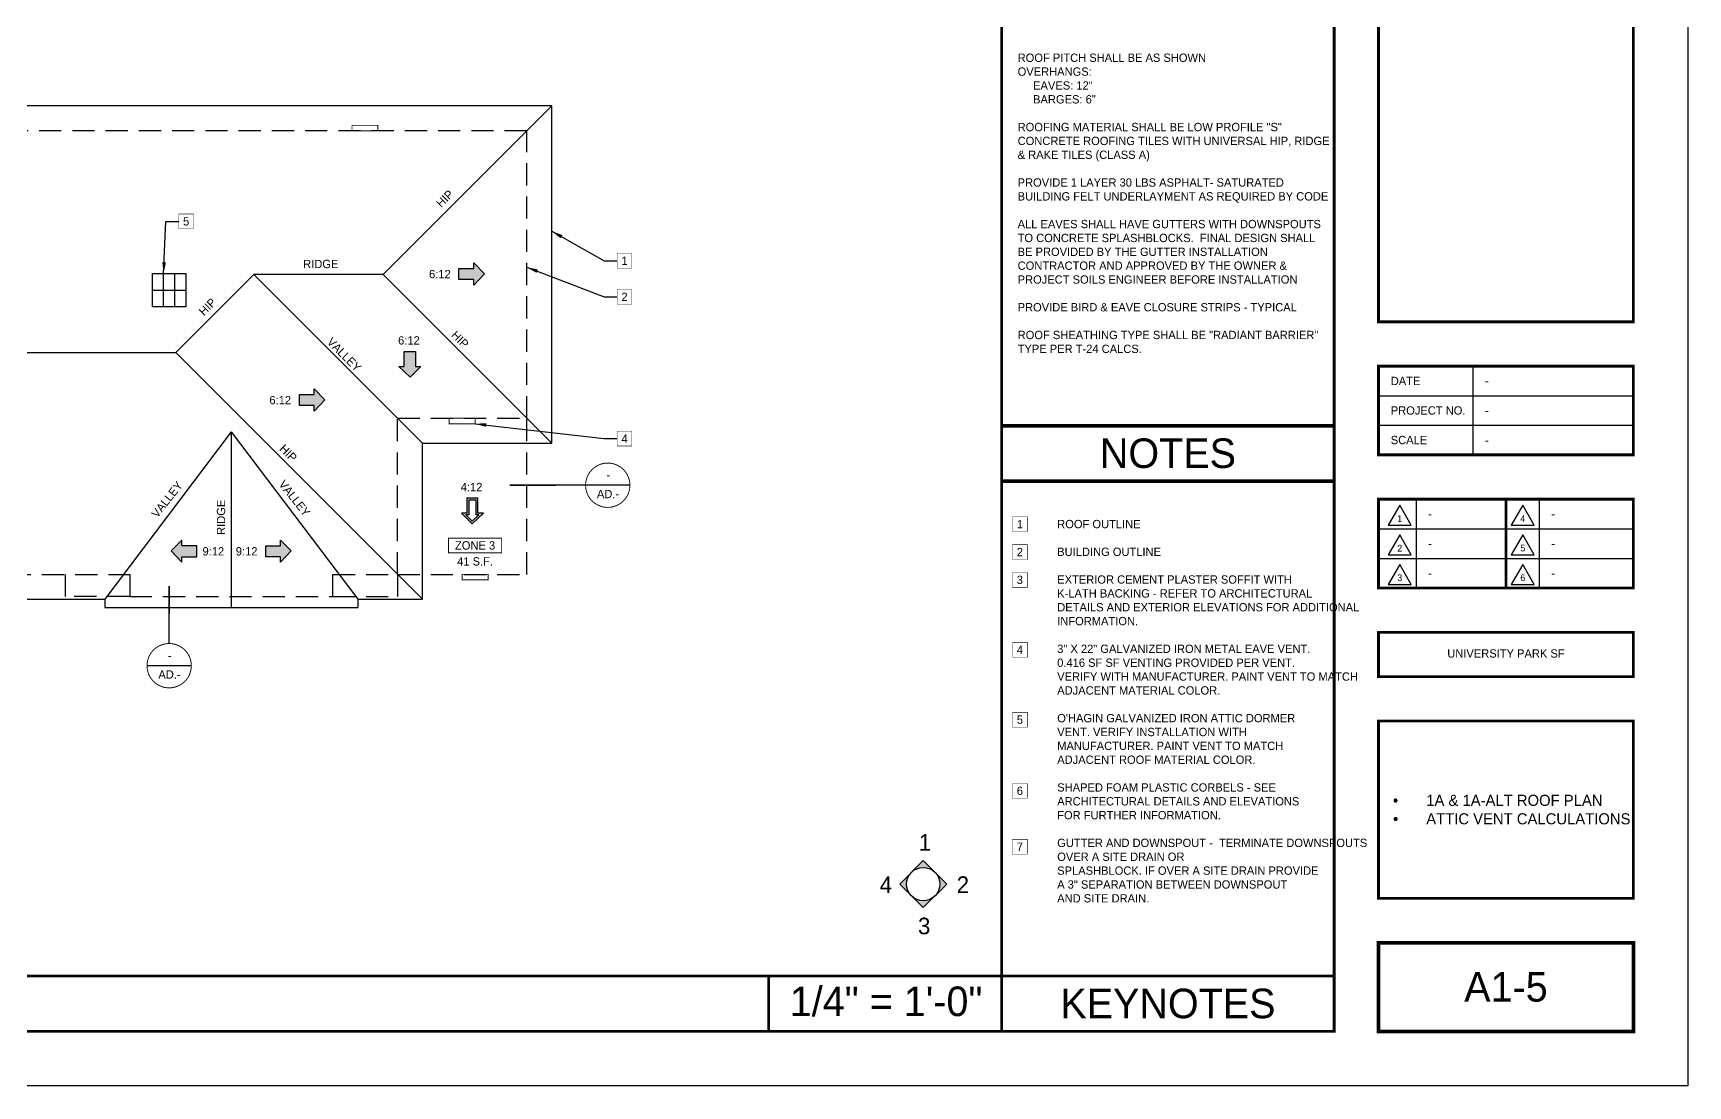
# Model space of a CAD drawing. Extents: x -4845 to 1196, y -1368 to 401.
# Drawn here: x -896 to 0, y -1152 to -582 of the extents above; entities that cross this region are included whole.
import ezdxf
from ezdxf.enums import TextEntityAlignment as Align

# ---------------------------------------------------------------- set-up
doc = ezdxf.new("R2010")
doc.units = 0
doc.header["$LTSCALE"] = 48
doc.header["$MEASUREMENT"] = 0
doc.linetypes.add('HIDDEN', pattern=[0.375, 0.25, -0.125])
doc.layers.get('0').update_dxf_attribs({"linetype": 'CONTINUOUS'})
doc.layers.add('24X36TB', color=7, linetype='CONTINUOUS', lineweight=30)
for name, color, linetype in [('30X42TB', 7, 'CONTINUOUS'), ('A-DIMS', 3, 'CONTINUOUS'), ('A-RF-BLDG', 42, 'HIDDEN'), ('A-RF-ROOF', 242, 'CONTINUOUS'), ('A-SYM', 2, 'CONTINUOUS'), ('A-SYM TEXT', 3, 'CONTINUOUS'), ('A-SYM-TEXT', 3, 'CONTINUOUS'), ('A-SYMTEXT', 2, 'CONTINUOUS'), ('A-TEXT', 3, 'CONTINUOUS'), ('TB-text', 3, 'CONTINUOUS')]:
    doc.layers.add(name, color=color, linetype=linetype)
doc.styles.get("Standard").update_dxf_attribs({"font": 'ERASMD.TTF', "height": 4.5})
doc.dimstyles.new('ARROW$7', dxfattribs={"dimscale": 48, "dimtxt": 0.18, "dimasz": 0.125, "dimexe": 0.1875, "dimexo": 0.0625, "dimgap": 0.09375, "dimtad": 1, "dimdec": 4, "dimzin": 3, "dimdsep": 46, "dimlunit": 4, "dimtxsty": 'Standard', "dimcen": 0.09375, "dimdle": 0.125, "dimclrd": 7, "dimclre": 7, "dimclrt": 7, "dimadec": 0, "dimazin": 0, "dimtfac": 1, "dimtdec": 4, "dimtofl": 0, "dimtmove": 2, "dimatfit": 3, "dimfxl": 1, "dimfrac": 2, "dimtolj": 1, "dimtzin": 0, "dimarcsym": 0})

# ---------------------------------------------------------------- blocks, each defined once
blk = doc.blocks.new('01PSRV01')
at = {"color": 0, "linetype": 'ByBlock'}
blk.add_lwpolyline([(0, 0.5), (-0.4330127018922099, -0.25), (0.4330127018922099, -0.25)], close=True, dxfattribs=at)
blk.add_attdef('NUMBER', text='', height=0.25, dxfattribs=at).set_placement((0, 0), align=Align.MIDDLE)
blk = doc.blocks.new('A$C06A91398')
at = {"layer": '24X36TB'}
for p, q in [((495.616438165267, 322.6444678693588), (495.616438165267, 274.6444678693588)), ((444.616438165267, 306.6444678693588), (582.616438165267, 306.6444678693588)), ((444.616438165267, 290.6444678693588), (582.616438165267, 290.6444678693588)), ((444.616438165267, 274.6444678693588), (582.616438165267, 274.6444678693588)), ((464.9224525990321, 250.6444678693588), (464.9224525990321, 202.6444678693588)), ((531.5331086224433, 250.6444678693588), (531.5331086224433, 202.6444678693588)), ((444.616438165267, 234.6444678693588), (582.616438165267, 234.6444678693588)), ((444.616438165267, 218.6444678693588), (582.616438165267, 218.6444678693588))]:
    blk.add_line(p, q, dxfattribs=at)
blk.add_lwpolyline([(-1115.883561834733, 1085.144467869359), (612.116438165267, 1085.144467869359), (612.116438165267, -66.85553213064122), (-1115.883561834733, -66.85553213064122)], close=True, dxfattribs=at)
for points, const_width in [([(420.616438165267, -37.35553213064122), (420.616438165267, 1055.644467869359), (-1055.883561834733, 1055.644467869359), (-1055.883561834733, -37.35553213064122)], 1.5), ([(444.616438165267, 346.6444678693588), (444.616438165267, 623.5168650718915), (582.616438165267, 623.5168650718915), (582.616438165267, 346.6444678693588)], 1.5), ([(444.616438165267, 274.6444678693588), (444.616438165267, 322.6444678693588), (582.616438165267, 322.6444678693588), (582.616438165267, 274.6444678693588)], 1.5), ([(444.616438165267, 202.6444678693588), (444.616438165267, 250.6444678693588), (582.616438165267, 250.6444678693588), (582.616438165267, 202.6444678693588)], 1.5), ([(444.616438165267, 178.6444678693588), (582.616438165267, 178.6444678693588), (582.616438165267, 154.6444678693588), (444.616438165267, 154.6444678693588)], 1.5), ([(444.616438165267, 34.64446786935878), (444.616438165267, 130.6444678693588), (582.616438165267, 130.6444678693588), (582.616438165267, 34.64446786935878)], 1.5), ([(444.616438165267, 10.64446786935878), (582.616438165267, 10.64446786935878), (582.616438165267, -37.35553213064122), (444.616438165267, -37.35553213064122)], 2)]:
    blk.add_lwpolyline(points, close=True, dxfattribs=dict(at, const_width=const_width))
at = {"layer": '24X36TB', "const_width": 1.5}
blk.add_lwpolyline([(513.616438165267, 250.6444678693588), (513.616438165267, 202.6444678693588)], dxfattribs=at)
at = {"layer": 'TB-text', "xscale": 14.40000000000146, "yscale": 14.39999999999418, "zscale": 14.4}
for p, values in [((456.1092900877156, 240.1680923055465), {'NUMBER': '1'}), ((522.7199461111195, 240.1680923055465), {'NUMBER': '4'}), ((456.1092900877156, 224.1680923055465), {'NUMBER': '2'}), ((522.7199461111195, 224.1680923055465), {'NUMBER': '5'}), ((456.1092900877156, 208.1680923055465), {'NUMBER': '3'}), ((522.7199461111195, 208.1680923055465), {'NUMBER': '6'})]:
    blk.add_blockref('01PSRV01', p, dxfattribs=at).add_auto_attribs(values)
at = {"layer": 'TB-text', "char_height": 4.5, "width": 51, "attachment_point": 4}
for s, insert in [('{\\fEras Medium ITC|b0|i0|c0|p34;DATE}', (451.262750278318, 314.6444678693588)), ('{\\fEras Medium ITC|b0|i0|c0|p34;PROJECT NO.}', (451.262750278318, 298.6444678693588)), ('{\\fEras Medium ITC|b0|i0|c0|p34;SCALE}', (451.262750278318, 282.6444678693588))]:
    blk.add_mtext(s, dxfattribs=dict(at, insert=insert))
blk = doc.blocks.new('ROOF ARROW 1')
at = {"layer": 'A-SYM-TEXT'}
h = blk.add_hatch(color=7, dxfattribs=at)
h.paths.add_polyline_path([(-8, 3), (-8, 6.000000000007276), (-13.84451850976257, 0.1554814902119688), (-8, -5.999999999992724), (-7.999999999998181, -3), (0, -3), (0, 3)])
h.paths.add_polyline_path([(-1, 2), (-1, -2), (-9, -2), (-9.000000000001819, -3.494470869867655), (-12.44839124063583, 0.1373951969799236), (-8.999999999998181, 3.585786437615752), (-9.000000000001819, 2)], flags=16)
at = {"layer": 'A-SYM-TEXT', "color": 7}
blk.add_lwpolyline([(-13.8445185097662, 0.1554814902192447), (-8, -6), (-8, -3), (0, -3), (0, 3), (-8, 3), (-8, 6), (-13.8445185097662, 0.1554814902192447)], dxfattribs=at)
blk.add_lwpolyline([(-12.44839124063583, 0.1373951969799236), (-9, -3.494470869874931), (-9, -2), (-1, -2), (-1, 2), (-9, 2), (-9, 3.585786437623028)], close=True, dxfattribs=at)

msp = doc.modelspace()

# ---------------------------------------------------------------- hatches: boundary and pattern name
at = {"layer": 'A-SYM-TEXT'}
for points in [[(-651.4307949420172, -712.4839951529025), (-657.2753134517978, -718.6394766431217), (-657.275313451798, -715.6394766431217), (-665.275313451798, -715.6394766431217), (-665.275313451798, -712.6394766431217), (-665.275313451798, -709.6394766431217), (-657.275313451798, -709.6394766431217), (-657.275313451798, -706.6394766431217)], [(-691.7212248963971, -768.4756015895236), (-697.8767063866163, -762.6310830797428), (-694.8767063866163, -762.6310830797428), (-694.8767063866162, -754.6310830797428), (-691.8767063866162, -754.6310830797429), (-688.8767063866162, -754.6310830797429), (-688.8767063866163, -762.6310830797429), (-685.8767063866163, -762.6310830797429)], [(-737.8448774772523, -780.673727332181), (-743.689395987033, -786.8292088224002), (-743.6893959870331, -783.8292088224002), (-751.6893959870331, -783.8292088224002), (-751.6893959870331, -780.8292088224002), (-751.6893959870331, -777.8292088224002), (-743.6893959870331, -777.8292088224002), (-743.6893959870331, -774.8292088224002)], [(-821.0717856655382, -862.5014023285495), (-815.2272671557581, -868.6568838187692), (-815.2272671557577, -865.6568838187692), (-807.2272671557577, -865.65688381877), (-807.2272671557574, -862.65688381877), (-807.2272671557571, -859.65688381877), (-815.2272671557571, -859.6568838187692), (-815.2272671557569, -856.6568838187692)], [(-756.0373136764347, -862.5014023285526), (-761.8818321862153, -868.6568838187718), (-761.8818321862154, -865.6568838187718), (-769.8818321862154, -865.6568838187718), (-769.8818321862154, -862.6568838187718), (-769.8818321862154, -859.6568838187718), (-761.8818321862154, -859.6568838187718), (-761.8818321862154, -856.6568838187718)]]:
    msp.add_hatch(color=7, dxfattribs=at).paths.add_polyline_path(points)
at = {"layer": 'A-SYMTEXT'}
h = msp.add_hatch(color=256, dxfattribs=at)
h.paths.add_polyline_path([(-401.2091776082671, -1042.795810738686), (-407.5731386389452, -1036.431849708015, -0.1989123673796635), (-404.9370996696234, -1042.795810738686, -0.1989123673796477), (-407.5731386389452, -1049.159771769371)])
h.paths.add_polyline_path([(-420.3010607003089, -1036.431849708015, -0.4142135623730894), (-407.5731386389452, -1036.431849708015), (-413.9370996696234, -1030.067888677329)])
h.paths.add_polyline_path([(-420.3010607003089, -1036.431849708015), (-426.6650217309871, -1042.795810738686), (-420.3010607003089, -1049.159771769371, -0.1989123673796663), (-422.9370996696234, -1042.795810738686, -0.1989123673796635)])
h.paths.add_polyline_path([(-420.3010607003089, -1049.159771769371), (-413.9370996696234, -1055.523732800042), (-407.5731386389452, -1049.159771769371, -0.4142135623730894)])

# ---------------------------------------------------------------- linework, layer by layer
at = {"layer": '24X36TB', "const_width": 1.5}
for points in [[(-371.5, -1122.5), (-371.5, -912), (-371.5, -29.5)], [(-1668, -1092.5), (-1074, -1092.5), (-191.5, -1092.5)], [(-497.5752157468087, -1122.5), (-497.5752157468087, -1092.5)]]:
    msp.add_lwpolyline(points, dxfattribs=at)
at = {"layer": '30X42TB', "color": 7, "const_width": 2}
for points in [[(-191.5, -794.7211985036847), (-371.5, -794.7211985036847)], [(-191.5, -824.7211985036847), (-371.5, -824.7211985036847)]]:
    msp.add_lwpolyline(points, dxfattribs=at)
at = {"layer": 'A-RF-BLDG'}
for p, q in [((-878.5545496655832, -875.1605321844654), (-878.5545496655845, -887.1605321842562)), ((-698.5545496763912, -875.1605321844745), (-698.5545496763912, -887.1605321842653)), ((-843.5547306789158, -887.1605321842599), (-878.5545496655845, -887.1605321842562)), ((-733.5543686630599, -887.1605321842653), (-698.5545496763912, -887.1605321842653))]:
    msp.add_line(p, q, dxfattribs=at)
for points in [[(-628.5545496763912, -635.1605321842117), (-1258.554549676391, -635.1605321842117), (-1258.55454967639, -677.1605321842211), (-1330.554549676391, -677.1605321842202), (-1330.554549676391, -831.6605321842108), (-1215.054549676391, -831.6605321842108), (-1215.054549676391, -875.1605321842108), (-843.5545973143576, -875.1605321844545), (-843.5545973143089, -887.1605321842117), (-733.5543686630599, -887.1605321842653), (-733.554368662964, -875.1605321844745), (-698.5545496763912, -875.1605321844745), (-698.5545496747341, -790.660532182902), (-628.5545496763912, -790.660532182902), (-628.5545496763916, -635.1605321842117)], [(-698.5545496763912, -875.1605321847337), (-628.5545496763916, -875.1605321844745), (-628.5545496763953, -790.660532182902)]]:
    msp.add_lwpolyline(points, dxfattribs=at)
at = {"layer": 'A-RF-ROOF'}
for p, q in [((-615.0545496763921, -621.6605321842117), (-706.3045496757245, -712.9105321835978)), ((-776.304549674323, -712.9105321835978), (-818.5545496750069, -755.1605321843072)), ((-776.3045496743225, -712.9105321835978), (-685.0545496749987, -804.160532182892)), ((-706.3045496757245, -712.9105321835978), (-776.3045496743225, -712.9105321835978)), ((-706.3045496757245, -712.9105321835978), (-615.0545496763912, -804.160532182902)), ((-1095.054549676573, -755.1605321843053), (-818.5545496750069, -755.1605321843072)), ((-818.5545496768577, -755.1605321843072), (-685.0545496766458, -888.6605321844745)), ((-788.5545496709829, -798.0355321840889), (-857.0547306789367, -888.6605321839961)), ((-788.5545496709833, -798.0355321840889), (-788.5545496709879, -893.160532184228)), ((-788.5545496709833, -798.0355321840889), (-720.054368663039, -888.6605321840034)), ((-857.054730679277, -888.6605321844463), (-857.054730679277, -893.160532184228)), ((-857.054730679277, -893.160532184228), (-720.0543686631631, -893.160532184228)), ((-720.0543686631631, -888.6605321844745), (-720.0543686631631, -893.160532184228))]:
    msp.add_line(p, q, dxfattribs=at)
msp.add_lwpolyline([(-720.0543686632591, -888.6605321840034), (-720.0543686631631, -888.6605321844745), (-685.0545496766558, -888.6605321844745), (-685.0545496749987, -804.160532182902), (-615.0545496763912, -804.160532182902), (-615.0545496763916, -621.6605321842117), (-1272.054549676391, -621.6605321842117), (-1272.05454967639, -663.6605321842258), (-1344.054549676391, -663.6605321842248), (-1344.054549676391, -845.1605321842108), (-1228.554549676391, -845.1605321842108), (-1228.554549676391, -888.6605321842026), (-857.0547306792771, -888.6605321844463)], dxfattribs=at)
at = {"layer": 'A-SYM', "linetype": 'Continuous'}
for p, q in [((-825.1659708965963, -730.3560581864713), (-825.1659708965963, -712.3560581864713)), ((-819.1659708965963, -730.3560581864713), (-819.1659708965963, -712.3560581864713)), ((-831.1659708965963, -721.3560581864713), (-813.1659708965963, -721.3560581864713))]:
    msp.add_line(p, q, dxfattribs=at)
at = {"layer": 'A-SYM'}
for points, const_width in [([(-723.2110280385405, -635.1605321842117), (-723.2110280385405, -632.1605321842117), (-709.2110280385405, -632.1605321842117), (-709.2110280385405, -635.1605321842117)], 0.5), ([(-816.9740880749305, -688.1450466480601), (-808.9740880749305, -688.1450466480601), (-808.9740880749305, -680.1450466480601), (-816.9740880749305, -680.1450466480601)], 0.25), ([(-579.667496236385, -709.5118480017936), (-571.667496236385, -709.5118480017936), (-571.667496236385, -701.5118480017936), (-579.667496236385, -701.5118480017936)], 0.25), ([(-579.667496236385, -728.997705444177), (-571.667496236385, -728.997705444177), (-571.667496236385, -720.997705444177), (-579.667496236385, -720.997705444177)], 0.25), ([(-670.5545496755626, -793.660532182902), (-670.5545496755626, -790.660532182902), (-656.5545496755626, -790.660532182902), (-656.5545496755626, -793.660532182902)], 0.5), ([(-579.667496236385, -805.7216314487941), (-571.667496236385, -805.7216314487941), (-571.667496236385, -797.7216314487941), (-579.667496236385, -797.7216314487941)], 0.25), ([(-365.63086685503, -852.0235702838636), (-357.63086685503, -852.0235702838636), (-357.63086685503, -844.0235702838636), (-365.63086685503, -844.0235702838636)], 0.25), ([(-670.9619886709515, -863.5276743316663), (-670.9619886709515, -855.5276743316663), (-642.1621234470767, -855.5276743316663), (-642.1621234470767, -863.5276743316663)], 0.5), ([(-365.63086685503, -867.0872616711076), (-357.63086685503, -867.0872616711076), (-357.63086685503, -859.0872616711076), (-365.63086685503, -859.0872616711076)], 0.25), ([(-663.5127777218905, -878.1605321845781), (-663.5127777218905, -875.1605321845781), (-649.5127777218905, -875.1605321845781), (-649.5127777218905, -878.1605321845781)], 0.5), ([(-365.63086685503, -882.1596950284675), (-357.63086685503, -882.1596950284675), (-357.63086685503, -874.1596950284675), (-365.63086685503, -874.1596950284675)], 0.25), ([(-365.63086685503, -919.9633328629079), (-357.63086685503, -919.9633328629079), (-357.63086685503, -911.9633328629079), (-365.63086685503, -911.9633328629079)], 0.25), ([(-365.63086685503, -957.8164350762036), (-357.63086685503, -957.8164350762036), (-357.63086685503, -949.8164350762036), (-365.63086685503, -949.8164350762036)], 0.25), ([(-365.63086685503, -996.3295706255831), (-357.63086685503, -996.3295706255831), (-357.63086685503, -988.3295706255831), (-365.63086685503, -988.3295706255831)], 0.25), ([(-365.63086685503, -1026.544126660874), (-357.63086685503, -1026.544126660874), (-357.63086685503, -1018.544126660874), (-365.63086685503, -1018.544126660874)], 0.25)]:
    msp.add_lwpolyline(points, close=True, dxfattribs=dict(at, const_width=const_width))
at = {"layer": 'A-SYM', "linetype": 'Continuous'}
msp.add_lwpolyline([(-831.1659708965963, -712.3560581864713), (-813.1659708965963, -712.3560581864713), (-813.1659708965963, -730.3560581864713), (-831.1659708965963, -730.3560581864713)], close=True, dxfattribs=at)
at = {"layer": 'A-SYM-TEXT', "color": 7}
for points in [[(-651.4307949420318, -712.4839951529025), (-657.2753134517978, -718.6394766431217), (-657.275313451798, -715.6394766431217), (-665.275313451798, -715.6394766431217), (-665.275313451798, -709.6394766431217), (-657.275313451798, -709.6394766431217), (-657.275313451798, -706.6394766431217), (-651.4307949420318, -712.4839951529025)], [(-691.7212248963971, -768.4756015895091), (-697.8767063866163, -762.6310830797428), (-694.8767063866163, -762.6310830797428), (-694.8767063866162, -754.6310830797428), (-688.8767063866162, -754.6310830797429), (-688.8767063866163, -762.6310830797429), (-685.8767063866163, -762.6310830797429), (-691.7212248963971, -768.4756015895091)], [(-737.8448774772669, -780.673727332181), (-743.689395987033, -786.8292088224002), (-743.6893959870331, -783.8292088224002), (-751.6893959870331, -783.8292088224002), (-751.6893959870331, -777.8292088224002), (-743.6893959870331, -777.8292088224002), (-743.6893959870331, -774.8292088224002), (-737.8448774772669, -780.673727332181)], [(-821.0717856655236, -862.5014023285495), (-815.2272671557581, -868.6568838187692), (-815.2272671557577, -865.6568838187692), (-807.2272671557577, -865.65688381877), (-807.2272671557571, -859.65688381877), (-815.2272671557571, -859.6568838187692), (-815.2272671557569, -856.6568838187692), (-821.0717856655236, -862.5014023285495)], [(-756.0373136764492, -862.5014023285526), (-761.8818321862153, -868.6568838187718), (-761.8818321862154, -865.6568838187718), (-769.8818321862154, -865.6568838187718), (-769.8818321862154, -859.6568838187718), (-761.8818321862154, -859.6568838187718), (-761.8818321862154, -856.6568838187718), (-756.0373136764492, -862.5014023285526)]]:
    msp.add_lwpolyline(points, dxfattribs=at)
at = {"layer": 'A-SYMTEXT'}
for p, q in [((-596.7433528042097, -826.928941206187), (-612.8718809842399, -826.928941206187)), ((-572.7512334406824, -826.928941206187), (-596.7433528042097, -826.928941206187)), ((-822.1656690633972, -912.6015101918083), (-822.1656690633972, -896.4729820117782)), ((-810.1723956073874, -924.6042964175567), (-834.1645149709148, -924.6042964175567)), ((-426.6650217309871, -1042.795810738686), (-413.9370996696234, -1030.067888677329)), ((-401.2091776082671, -1042.795810738686), (-413.9370996696234, -1030.067888677329)), ((-413.9370996696234, -1055.523732800042), (-426.6650217309871, -1042.795810738686)), ((-413.9370996696234, -1055.523732800042), (-401.2091776082671, -1042.795810738686))]:
    msp.add_line(p, q, dxfattribs=at)
at = {"layer": 'A-SYMTEXT', "color": 1, "const_width": 0.5}
for points in [[(-596.7415251460866, -827.1383700834439, 229.181663609521), (-596.7433528042097, -826.9289412061943)], [(-834.1626873127916, -924.8137252948136, 229.181663609521), (-834.1645149709148, -924.604296417564)]]:
    msp.add_lwpolyline(points, format="xyb", dxfattribs=at)
at = {"layer": 'A-SYMTEXT', "const_width": 1}
for points in [[(-612.8718809842399, -826.928941206187), (-637.8909720286542, -826.928941206187)], [(-822.1656690633972, -896.4729820117782), (-822.1656690633972, -881.4754069758555)]]:
    msp.add_lwpolyline(points, dxfattribs=at)
at = {"layer": 'A-SYMTEXT'}
msp.add_circle((-413.9370996696234, -1042.795810738686), 9, dxfattribs=at)

# ---------------------------------------------------------------- block references
at = {"layer": 'A-DIMS'}
msp.add_blockref('A$C06A91398', (-612.116438165267, -1085.144467869359), dxfattribs=at)
at = {"layer": 'A-SYM-TEXT', "rotation": 90}
msp.add_blockref('ROOF ARROW 1', (-657.9854451319843, -833.9830732689787), dxfattribs=at)

# ---------------------------------------------------------------- texts
at = {"layer": 'A-SYM TEXT', "char_height": 4.5, "width": 8.007204719033325, "attachment_point": 5}
for s, insert in [('5', (-812.9776904344617, -684.1450466480601)), ('1', (-575.6710985959162, -705.5118480017936)), ('2', (-575.6710985959162, -724.997705444177)), ('4', (-575.6710985959162, -801.7216314487941)), ('1', (-361.6344692145612, -848.0235702838636)), ('2', (-361.6344692145612, -863.0872616711076)), ('3', (-361.6344692145612, -878.1596950284675)), ('4', (-361.6344692145612, -915.9633328629079)), ('5', (-361.6344692145612, -953.8164350762036)), ('6', (-361.6344692145612, -992.3295706255831)), ('7', (-361.6344692145612, -1022.544126660874))]:
    msp.add_mtext(s, dxfattribs=dict(at, insert=insert))
at = {"layer": 'A-SYM-TEXT', "char_height": 4.5, "attachment_point": 5}
for s, insert, width in [('-', (-584.4612306646309, -821.3964317565795), 10.82924567061127), ('AD.-', (-584.5950132212897, -831.6860209219984), 10.82924567061127), ('ZONE 3', (-656.5620560590141, -859.5276743316663), 28.7998652238748), ('41 S.F.', (-656.5620560590141, -868.170623371725), 28.7998652238748), ('-', (-821.8823928313359, -919.0717869679493), 10.82924567061127), ('AD.-', (-822.0161753879947, -929.3613761333681), 10.82924567061127)]:
    msp.add_mtext(s, dxfattribs=dict(at, insert=insert, width=width))
at = {"layer": 'A-SYMTEXT', "color": 3, "char_height": 9, "width": 48.1950374845037, "attachment_point": 1}
for s, insert in [('{\\fEras Medium ITC|b0|i0|c0|p34;1}', (-416.3846390799736, -1015.721314557442)), ('{\\fEras Medium ITC|b0|i0|c0|p34;4}', (-437.4927054016371, -1038.599175757414)), ('{\\fEras Medium ITC|b0|i0|c0|p34;2}', (-395.8268396363055, -1038.599175757414)), ('{\\fEras Medium ITC|b0|i0|c0|p34;3}', (-416.7996338276062, -1060.951417459035))]:
    msp.add_mtext(s, dxfattribs=dict(at, insert=insert))
at = {"layer": 'A-TEXT'}
for s, rotation, p in [('HIP', 44.99999999999327, (-674.8707956480947, -676.9866986891074)), ('HIP', 44.99999999999327, (-803.3878654112216, -735.5037684536704)), ('HIP', 315.0000000000047, (-669.8297505936093, -746.0838505311385)), ('VALLEY', 315.0000000000047, (-737.1078010101483, -749.7992203410668)), ('HIP', 315.0000000000047, (-762.8224351088668, -807.5911660177168)), ('VALLEY', 308.3378369558525, (-763.1510092770379, -826.447504036088)), ('VALLEY', 51.66216304413962, (-828.5998293104907, -844.9620108810941)), ('RIDGE', 90, (-791.8574190915806, -853.8161304157643)), ('9:12', 359.9999999999945, (-804.1027384927619, -864.9417917224886))]:
    msp.add_text(s, height=4.5, rotation=rotation, dxfattribs=at).set_placement(p)
for s, p in [('RIDGE', (-749.6168072036332, -709.4528513234418)), ('6:12', (-681.4778640928157, -714.92438454684)), ('6:12', (-698.2249702354401, -750.8018669433203)), ('6:12', (-767.8919466280508, -783.1141167261185)), ('4:12', (-664.3337089808082, -830.1538571325563)), ('9:12', (-786.0843828272332, -864.94179172249))]:
    msp.add_text(s, height=4.5, dxfattribs=at).set_placement(p)
for s, insert, char_height, width, attachment_point in [('ROOF PITCH SHALL BE AS SHOWN\\POVERHANGS:\\P     EAVES: 12" \\P     BARGES: 6"\\P\\PROOFING MATERIAL SHALL BE LOW PROFILE "S" CONCRETE ROOFING TILES WITH UNIVERSAL HIP, RIDGE & RAKE TILES (CLASS A)\\P\\PPROVIDE 1 LAYER 30 LBS ASPHALT- SATURATED BUILDING FELT UNDERLAYMENT AS REQUIRED BY CODE\\P\\PALL EAVES SHALL HAVE GUTTERS WITH DOWNSPOUTS TO CONCRETE SPLASHBLOCKS.  FINAL DESIGN SHALL BE PROVIDED BY THE GUTTER INSTALLATION CONTRACTOR AND APPROVED BY THE OWNER & PROJECT SOILS ENGINEER BEFORE INSTALLATION\\P\\PPROVIDE BIRD & EAVE CLOSURE STRIPS - TYPICAL\\P\\PROOF SHEATHING TYPE SHALL BE "RADIANT BARRIER" TYPE PER T-24 CALCS.', (-362.8447189220769, -593.3295414772438), 4.5, 168.375, 1), ('NOTES', (-281.5, -809.7211985036847), 16, 180, 5), ('ROOF OUTLINE\\P\\PBUILDING OUTLINE \\P\\PEXTERIOR CEMENT PLASTER SOFFIT WITH \\PK-LATH BACKING - REFER TO ARCHITECTURAL \\PDETAILS AND EXTERIOR ELEVATIONS FOR ADDITIONAL INFORMATION.\\P\\P3" X 22" GALVANIZED IRON METAL EAVE VENT.\\P0.416 SF SF VENTING PROVIDED PER VENT.  \\PVERIFY WITH MANUFACTURER. PAINT VENT TO MATCH ADJACENT MATERIAL COLOR.\\P\\PO\'HAGIN GALVANIZED IRON ATTIC DORMER \\PVENT. VERIFY INSTALLATION WITH \\PMANUFACTURER. PAINT VENT TO MATCH \\PADJACENT ROOF MATERIAL COLOR.\\P\\PSHAPED FOAM PLASTIC CORBELS - SEE ARCHITECTURAL DETAILS AND ELEVATIONS \\PFOR FURTHER INFORMATION.\\P\\PGUTTER AND DOWNSPOUT -  TERMINATE DOWNSPOUTS OVER A SITE DRAIN OR \\PSPLASHBLOCK. IF OVER A SITE DRAIN PROVIDE \\PA 3" SEPARATION BETWEEN DOWNSPOUT \\PAND SITE DRAIN.\\P\\P\\P\\P  ', (-341.4246889721508, -845.7020476091075), 4.5, 168.375, 1), ('1/4" = 1\'-0"', (-434.0492467317163, -1098.222734309573), 16, 628.1875, 2), ('KEYNOTES', (-281.5, -1107.5), 16, 180, 5)]:
    msp.add_mtext(s, dxfattribs=dict(at, insert=insert, char_height=char_height, width=width, attachment_point=attachment_point))
at = {"layer": 'TB-text'}
for s, insert, char_height, width, attachment_point in [('{\\fEras Medium ITC|b0|i0|c0|p34;-}', (-109.853687886949, -770.5), 4.5, 51, 4), ('{\\fEras Medium ITC|b0|i0|c0|p34;-}', (-109.853687886949, -786.5), 4.5, 51, 4), ('{\\fEras Medium ITC|b0|i0|c0|p34;-}', (-109.853687886949, -802.5), 4.5, 51, 4), ('{\\fEras Medium ITC|b0|i0|c0|p34;-}', (-140.547673453184, -842.5), 4.5, 51, 4), ('{\\fEras Medium ITC|b0|i0|c0|p34;-}', (-73.9370174297801, -842.5), 4.5, 51, 4), ('{\\fEras Medium ITC|b0|i0|c0|p34;-}', (-140.547673453184, -858.5), 4.5, 51, 4), ('{\\fEras Medium ITC|b0|i0|c0|p34;-}', (-73.9370174297801, -858.5), 4.5, 51, 4), ('{\\fEras Medium ITC|b0|i0|c0|p34;-}', (-140.547673453184, -874.5), 4.5, 51, 4), ('{\\fEras Medium ITC|b0|i0|c0|p34;-}', (-73.9370174297801, -874.5), 4.5, 51, 4), ('{\\fEras Demi ITC|b0|i0|c0|p34;UNIVERSITY PARK SF}', (-98.5, -918), 4.5, 138, 5), ('\\pi-18,l18,t18;{\\fSymbol|b0|i0|c2|p18;·^I}1A & 1A-ALT ROOF PLAN\\P{\\fSymbol|b0|i0|c2|p18;·^I}ATTIC VENT CALCULATIONS', (-159.6498809819605, -1002.5), 6, 130.1498809819641, 4), ('{\\fEras Demi ITC|b0|i0|c0|p34;A1-5}', (-98.5, -1098.5), 16, 138, 5)]:
    msp.add_mtext(s, dxfattribs=dict(at, insert=insert, char_height=char_height, width=width, attachment_point=attachment_point))

# ---------------------------------------------------------------- leaders
at = {"layer": 'A-SYM-TEXT', "color": 7}
for points in [[(-825.1659708965963, -712.3560581864713), (-823.9740880749305, -684.1450466480601), (-816.9740880749305, -684.1450466480601)], [(-615.0545496763915, -689.45184950164), (-586.667496236385, -705.5118480017936), (-579.667496236385, -705.5118480017936)], [(-628.5545496763914, -708.9377069440234), (-586.667496236385, -724.997705444177), (-579.667496236385, -724.997705444177)], [(-656.5545496755626, -793.660532182902), (-586.667496236385, -801.7216314487941), (-579.667496236385, -801.7216314487941)]]:
    msp.add_leader(points, dimstyle='ARROW$7', dxfattribs=at)

doc.saveas('drawing.dxf')
